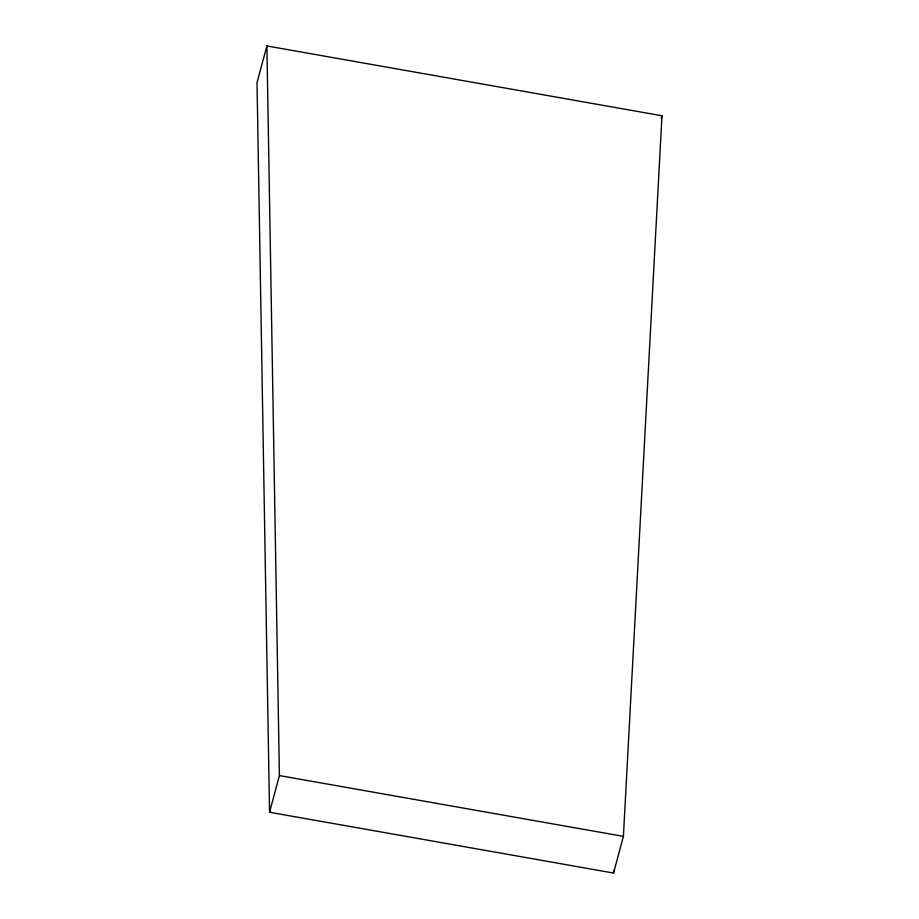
<?xml version="1.0" encoding="UTF-8"?>
<svg xmlns="http://www.w3.org/2000/svg" width="919" height="919" viewBox="0 0 919 919"><rect width="100%" height="100%" fill="white"/><g stroke="black" fill="none" stroke-linecap="round" stroke-linejoin="round"><path stroke-width="1.38" d="M613.547 873.05L623.404 836.37L661.979 115.771L266.889 45.95L257.021 82.63L269.554 812.258L613.547 873.05L613.697 870.19M269.554 812.258L279.41 775.579L266.889 45.95M661.243 118.494L661.979 115.771M279.41 775.579L623.404 836.37"/></g></svg>
